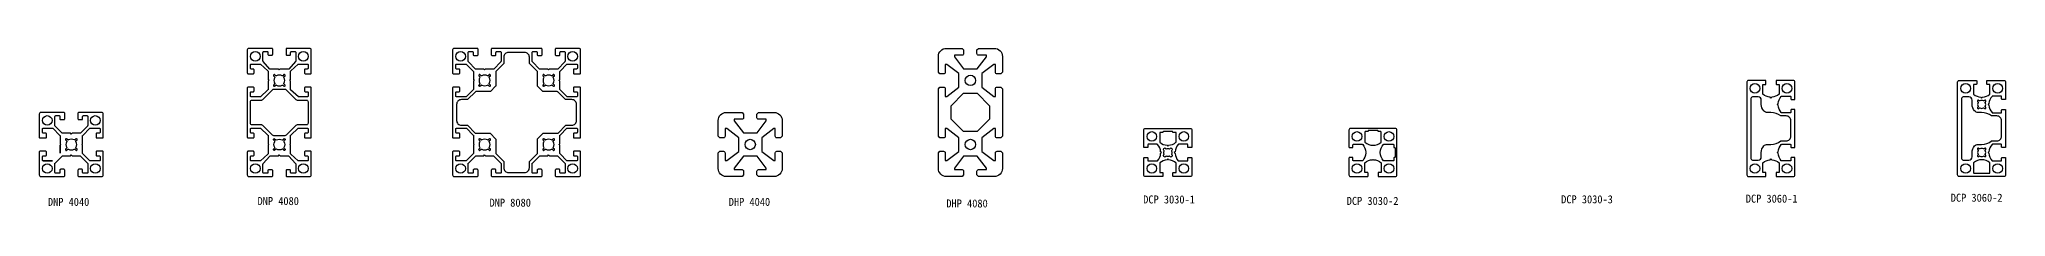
# Model space of a CAD drawing. Extents: x 2157 to 12417, y 247 to 1676.
# Drawn here: x 6019 to 7248, y 1497 to 1596 of the extents above; entities that cross this region are included whole.
import ezdxf

# ---------------------------------------------------------------- set-up
doc = ezdxf.new("R2010")
doc.units = 0
doc.header["$LTSCALE"] = 8
doc.layers.get('0').update_dxf_attribs({"linetype": 'CONTINUOUS'})
doc.layers.add('3', color=3, linetype='CONTINUOUS')
doc.layers.add('외형선', color=3, linetype='CONTINUOUS')
doc.layers.add('AM_0', color=7, linetype='CONTINUOUS', lineweight=30)
doc.styles.add('궁서체', font='')
doc.styles.get('궁서체').set_extended_font_data('GungsuhChe')

msp = doc.modelspace()

# ---------------------------------------------------------------- linework, layer by layer
at = {"color": 7, "lineweight": -3}
msp.add_lwpolyline([(6615.8, 1566.1), (6616.8, 1566.1), (6616.8, 1570.9, -0.414214), (6617.8, 1571.9), (6620.1, 1571.9), (6621.1, 1570.9), (6621.1, 1556.1), (6621.1, 1541.2), (6620.1, 1540.2), (6617.8, 1540.2, -0.414214), (6616.8, 1541.2), (6616.8, 1546.1), (6615.8, 1546.1), (6608.3, 1540.3), (6608.3, 1531.8), (6615.8, 1526.1), (6616.8, 1526.1), (6616.8, 1530.9, -0.414214), (6617.8, 1531.9), (6620.1, 1531.9), (6621.1, 1530.9), (6621.1, 1521.1, -0.414214), (6616.1, 1516.1), (6606.2, 1516.1), (6605.2, 1517.1), (6605.2, 1519.4, -0.414214), (6606.2, 1520.4), (6611.1, 1520.4), (6611.1, 1521.4), (6605.3, 1528.9), (6596.8, 1528.9), (6591.1, 1521.4), (6591.1, 1520.4), (6595.9, 1520.4, -0.414214), (6596.9, 1519.4), (6596.9, 1517.1), (6595.9, 1516.1), (6586.1, 1516.1, -0.414214), (6581.1, 1521.1), (6581.1, 1530.9), (6582.1, 1531.9), (6584.4, 1531.9, -0.414214), (6585.4, 1530.9), (6585.4, 1526.1), (6586.4, 1526.1), (6593.9, 1531.8), (6593.9, 1540.3), (6586.4, 1546.1), (6585.4, 1546.1), (6585.4, 1541.2, -0.414214), (6584.4, 1540.2), (6582.1, 1540.2), (6581.1, 1541.2), (6581.1, 1556.1), (6581.1, 1570.9), (6582.1, 1571.9), (6584.4, 1571.9, -0.414214), (6585.4, 1570.9), (6585.4, 1566.1), (6586.4, 1566.1), (6593.9, 1571.8), (6593.9, 1580.3), (6586.4, 1586.1), (6585.4, 1586.1), (6585.4, 1581.2, -0.414214), (6584.4, 1580.2), (6582.1, 1580.2), (6581.1, 1581.2), (6581.1, 1591.1, -0.414214), (6586.1, 1596.1), (6595.9, 1596.1), (6596.9, 1595.1), (6596.9, 1592.8, -0.414214), (6595.9, 1591.8), (6591.1, 1591.8), (6591.1, 1590.8), (6596.8, 1583.3), (6605.3, 1583.3), (6611.1, 1590.8), (6611.1, 1591.8), (6606.2, 1591.8, -0.414214), (6605.2, 1592.8), (6605.2, 1595.1), (6606.2, 1596.1), (6616.1, 1596.1, -0.414214), (6621.1, 1591.1), (6621.1, 1581.2), (6620.1, 1580.2), (6617.8, 1580.2, -0.414214), (6616.8, 1581.2), (6616.8, 1586.1), (6615.8, 1586.1), (6608.3, 1580.3), (6608.3, 1571.8)], format="xyb", close=True, dxfattribs=at)
msp.add_lwpolyline([(6605.3, 1544.1), (6601.1, 1544.1), (6596.8, 1544.1), (6589.1, 1551.8), (6589.1, 1556.1), (6589.1, 1560.3), (6596.8, 1568.1), (6601.1, 1568.1), (6605.3, 1568.1), (6613.1, 1560.3), (6613.1, 1556.1), (6613.1, 1551.8)], close=True, dxfattribs=at)
at = {"color": 7}
for points in [[(6443.5, 1521.1), (6443.5, 1530.9), (6444.5, 1531.9), (6446.8, 1531.9, -0.414214), (6447.8, 1530.9), (6447.8, 1526.1), (6448.8, 1526.1), (6456.3, 1531.8), (6456.3, 1540.3), (6448.8, 1546.1), (6447.8, 1546.1), (6447.8, 1541.2, -0.414214), (6446.8, 1540.2), (6444.5, 1540.2), (6443.5, 1541.2), (6443.5, 1551.1, -0.414214), (6448.5, 1556.1), (6458.4, 1556.1), (6459.4, 1555.1), (6459.4, 1552.8, -0.414214), (6458.4, 1551.8), (6453.5, 1551.8), (6453.5, 1550.8), (6459.3, 1543.3), (6467.8, 1543.3), (6473.5, 1550.8), (6473.5, 1551.8), (6468.7, 1551.8, -0.414214), (6467.7, 1552.8), (6467.7, 1555.1), (6468.7, 1556.1), (6478.5, 1556.1, -0.414214), (6483.5, 1551.1), (6483.5, 1541.2), (6482.5, 1540.2), (6480.2, 1540.2, -0.414214), (6479.2, 1541.2), (6479.2, 1546.1), (6478.2, 1546.1), (6470.7, 1540.3), (6470.7, 1531.8), (6478.2, 1526.1), (6479.2, 1526.1), (6479.2, 1530.9, -0.414214), (6480.2, 1531.9), (6482.5, 1531.9), (6483.5, 1530.9), (6483.5, 1521.1, -0.414214), (6478.5, 1516.1), (6468.7, 1516.1), (6467.7, 1517.1), (6467.7, 1519.4, -0.414214), (6468.7, 1520.4), (6473.5, 1520.4), (6473.5, 1521.4), (6467.8, 1528.9), (6459.3, 1528.9), (6453.5, 1521.4), (6453.5, 1520.4), (6458.4, 1520.4, -0.414214), (6459.4, 1519.4), (6459.4, 1517.1), (6458.4, 1516.1), (6448.5, 1516.1, -0.414214)], [(6847.7, 1537.5, 0.186903), (6852.7, 1535.6, 0.186903), (6857.8, 1537.5, 0.210977), (6857.9, 1537.7), (6857.9, 1543.8, 0.414214), (6857.6, 1544.1), (6856.2, 1544.1, -0.414214), (6855.9, 1544.4), (6855.9, 1544.6, 0.414214), (6855.6, 1544.9), (6849.9, 1544.9, 0.414214), (6849.6, 1544.6), (6849.6, 1544.4, -0.414214), (6849.3, 1544.1), (6847.9, 1544.1, 0.414214), (6847.6, 1543.8), (6847.6, 1537.7, 0.210977)], [(6866.2, 1527.9), (6866, 1527.9, 0.414214), (6865.7, 1527.6), (6865.7, 1526.2, -0.414214), (6865.4, 1525.9), (6859.4, 1525.9, -0.210977), (6859.2, 1526, -0.186903), (6857.2, 1531.1, -0.186903), (6859.2, 1536.1, -0.210977), (6859.4, 1536.2), (6865.4, 1536.2, -0.414214), (6865.7, 1535.9), (6865.7, 1534.5, 0.414214), (6866, 1534.2), (6866.2, 1534.2, -0.414214), (6866.5, 1533.9), (6866.5, 1528.2, -0.414214)]]:
    msp.add_lwpolyline(points, format="xyb", close=True, dxfattribs=at)
msp.add_lwpolyline([(6837.7, 1545.1), (6837.7, 1534.5, 0.414214), (6838, 1534.2), (6839.9, 1534.2, 0.414214), (6840.2, 1534.5), (6840.2, 1535.9, -0.414214), (6840.5, 1536.2), (6846.1, 1536.2, -0.210977), (6846.3, 1536.1, -0.178142), (6848.2, 1531.3), (6848.5, 1531.1), (6848.2, 1530.8, -0.178142), (6846.3, 1526, -0.210977), (6846.1, 1525.9), (6840.5, 1525.9, -0.414214), (6840.2, 1526.2), (6840.2, 1527.6, 0.414214), (6839.9, 1527.9), (6838, 1527.9, 0.414214), (6837.7, 1527.6), (6837.7, 1517.1, 0.414214), (6838.7, 1516.1), (6849.3, 1516.1, 0.414214), (6849.6, 1516.4), (6849.6, 1518.3, 0.414214), (6849.3, 1518.6), (6847.9, 1518.6, -0.414214), (6847.6, 1518.9), (6847.6, 1524.4, -0.210977), (6847.7, 1524.6, -0.178142), (6852.5, 1526.6), (6852.7, 1526.8), (6853, 1526.6, -0.178142), (6857.8, 1524.6, -0.210977), (6857.9, 1524.4), (6857.9, 1518.9, -0.414214), (6857.6, 1518.6), (6856.2, 1518.6, 0.414214), (6855.9, 1518.3), (6855.9, 1516.4, 0.414214), (6856.2, 1516.1), (6866.7, 1516.1, 0.414214), (6867.7, 1517.1), (6867.7, 1544.1), (6867.7, 1545.1, 0.414214), (6866.7, 1546.1), (6838.7, 1546.1, 0.414214), (6837.7, 1545.1), (6837.7, 1544.1)], format="xyb", dxfattribs=at)
at = {"color": 7, "lineweight": -3}
for centre in [(6601.1, 1576.1), (6601.1, 1536.1)]:
    msp.add_circle(centre, 3.25, dxfattribs=at)
at = {"color": 7}
msp.add_circle((6463.5, 1536.1), 3.25, dxfattribs=at)
at = {"layer": '3', "color": 7, "lineweight": -3}
for points in [[(6189.2, 1517.1), (6189.2, 1531.4, 0.414214), (6188.7, 1531.9), (6185.5, 1531.9, 0.414214), (6185, 1531.4), (6185, 1529.5, 0.414214), (6185.5, 1529), (6186.7, 1529, -0.414214), (6187.2, 1528.5), (6187.2, 1526.3, -0.414214), (6186.7, 1525.8), (6181.4, 1525.8, -0.18485), (6181.1, 1525.9), (6176.4, 1530.1, -0.213051), (6176.2, 1530.5), (6176.2, 1535.6), (6175.7, 1536.1), (6176.2, 1536.6), (6176.2, 1541.6, -0.213051), (6176.4, 1542), (6181.1, 1546.2, -0.18485), (6181.4, 1546.3), (6186.7, 1546.3, -0.414214), (6187.2, 1545.8), (6187.2, 1543.7, -0.414214), (6186.7, 1543.2), (6185.5, 1543.2, 0.414214), (6185, 1542.7), (6185, 1540.7, 0.414214), (6185.5, 1540.2), (6188.7, 1540.2, 0.414214), (6189.2, 1540.7), (6189.2, 1571.4, 0.414214), (6188.7, 1571.9), (6185.5, 1571.9, 0.414214), (6185, 1571.4), (6185, 1569.5, 0.414214), (6185.5, 1569), (6186.7, 1569, -0.414214), (6187.2, 1568.5), (6187.2, 1566.3, -0.414214), (6186.7, 1565.8), (6181.2, 1565.8), (6176.2, 1570.3), (6176.2, 1575.6), (6175.7, 1576.1), (6176.2, 1576.6), (6176.2, 1581.6, -0.213051), (6176.4, 1582), (6181.1, 1586.2, -0.18485), (6181.4, 1586.3), (6186.7, 1586.3, -0.414214), (6187.2, 1585.8), (6187.2, 1583.7, -0.414214), (6186.7, 1583.2), (6185.5, 1583.2, 0.414214), (6185, 1582.7), (6185, 1580.7, 0.414214), (6185.5, 1580.2), (6188.7, 1580.2, 0.414214), (6189.2, 1580.7), (6189.2, 1595.1, 0.414214), (6188.2, 1596.1), (6173.9, 1596.1, 0.414214), (6173.4, 1595.6), (6173.4, 1592.4, 0.414214), (6173.9, 1591.9), (6175.8, 1591.9, 0.414214), (6176.3, 1592.4), (6176.3, 1593.6, -0.414214), (6176.8, 1594.1), (6179, 1594.1, -0.414214), (6179.5, 1593.6), (6179.5, 1588.2, -0.18485), (6179.4, 1587.9), (6175.2, 1583.2, -0.213051), (6174.8, 1583.1), (6169.7, 1583.1), (6169.2, 1582.6), (6168.7, 1583.1), (6163.7, 1583.1, -0.213051), (6163.3, 1583.2), (6159.1, 1587.9, -0.18485), (6159, 1588.2), (6159, 1593.6, -0.414214), (6159.5, 1594.1), (6161.6, 1594.1, -0.414214), (6162.1, 1593.6), (6162.1, 1592.4, 0.414214), (6162.6, 1591.9), (6164.6, 1591.9, 0.414214), (6165.1, 1592.4), (6165.1, 1595.6, 0.414214), (6164.6, 1596.1), (6150.2, 1596.1, 0.414214), (6149.2, 1595.1), (6149.2, 1580.7, 0.414214), (6149.7, 1580.2), (6152.9, 1580.2, 0.414214), (6153.4, 1580.7), (6153.4, 1582.7, 0.414214), (6152.9, 1583.2), (6151.7, 1583.2, -0.414214), (6151.2, 1583.7), (6151.2, 1585.8, -0.414214), (6151.7, 1586.3), (6157, 1586.3, -0.18485), (6157.4, 1586.2), (6162.1, 1582, -0.213051), (6162.2, 1581.6), (6162.2, 1576.6), (6162.7, 1576.1), (6162.2, 1575.6), (6162.2, 1570.5, -0.213051), (6162.1, 1570.1), (6157.4, 1565.9, -0.18485), (6157, 1565.8), (6151.7, 1565.8, -0.414214), (6151.2, 1566.3), (6151.2, 1568.5, -0.414214), (6151.7, 1569), (6152.9, 1569, 0.414214), (6153.4, 1569.5), (6153.4, 1571.4, 0.414214), (6152.9, 1571.9), (6149.7, 1571.9, 0.414214), (6149.2, 1571.4), (6149.2, 1556.1), (6149.2, 1540.7, 0.414214), (6149.7, 1540.2), (6152.9, 1540.2, 0.414214), (6153.4, 1540.7), (6153.4, 1542.7, 0.414214), (6152.9, 1543.2), (6151.7, 1543.2, -0.414214), (6151.2, 1543.7), (6151.2, 1545.8, -0.414214), (6151.7, 1546.3), (6157, 1546.3, -0.18485), (6157.4, 1546.2), (6162.1, 1542, -0.213051), (6162.2, 1541.6), (6162.2, 1536.6), (6162.7, 1536.1), (6162.2, 1535.6), (6162.2, 1530.5, -0.213051), (6162.1, 1530.1), (6157.4, 1525.9, -0.18485), (6157, 1525.8), (6151.7, 1525.8, -0.414214), (6151.2, 1526.3), (6151.2, 1528.5, -0.414214), (6151.7, 1529), (6152.9, 1529, 0.414214), (6153.4, 1529.5), (6153.4, 1531.4, 0.414214), (6152.9, 1531.9), (6149.7, 1531.9, 0.414214), (6149.2, 1531.4), (6149.2, 1517.1, 0.414214), (6150.2, 1516.1), (6164.6, 1516.1, 0.414214), (6165.1, 1516.6), (6165.1, 1519.8, 0.414214), (6164.6, 1520.3), (6162.6, 1520.3, 0.414214), (6162.1, 1519.8), (6162.1, 1518.6, -0.414214), (6161.6, 1518.1), (6159.5, 1518.1, -0.414214), (6159, 1518.6), (6159, 1523.9, -0.18485), (6159.1, 1524.2), (6163.3, 1528.9, -0.213051), (6163.7, 1529.1), (6168.7, 1529.1), (6169.2, 1529.6), (6169.7, 1529.1), (6174.8, 1529.1, -0.213051), (6175.2, 1528.9), (6179.4, 1524.2, -0.18485), (6179.5, 1523.9), (6179.5, 1518.6, -0.414214), (6179, 1518.1), (6176.8, 1518.1, -0.414214), (6176.3, 1518.6), (6176.3, 1519.8, 0.414214), (6175.8, 1520.3), (6173.9, 1520.3, 0.414214), (6173.4, 1519.8), (6173.4, 1516.6, 0.414214), (6173.9, 1516.1), (6188.2, 1516.1, 0.414214)], [(6304.6, 1592.1), (6304.6, 1593.6, -0.414214), (6305.1, 1594.1), (6307.3, 1594.1, -0.414214), (6307.8, 1593.6), (6307.8, 1588, -0.198912), (6307.6, 1587.6), (6303.2, 1583.2, -0.198912), (6302.9, 1583.1), (6298, 1583.1), (6297.5, 1582.6), (6297, 1583.1), (6292.2, 1583.1, -0.198912), (6291.8, 1583.2), (6287.4, 1587.6, -0.198912), (6287.3, 1588), (6287.3, 1593.6, -0.414214), (6287.8, 1594.1), (6289.9, 1594.1, -0.414214), (6290.4, 1593.6), (6290.4, 1592.1, 0.414214), (6290.9, 1591.6), (6292.9, 1591.6, 0.414214), (6293.4, 1592.1), (6293.4, 1595.6, 0.414214), (6292.9, 1596.1), (6278.5, 1596.1, 0.414214), (6277.5, 1595.1), (6277.5, 1580.7, 0.414214), (6278, 1580.2), (6281.5, 1580.2, 0.414214), (6282, 1580.7), (6282, 1582.7, 0.414214), (6281.5, 1583.2), (6280, 1583.2, -0.414214), (6279.5, 1583.7), (6279.5, 1585.8, -0.414214), (6280, 1586.3), (6285.7, 1586.3, -0.198912), (6286, 1586.2), (6290.4, 1581.8, -0.198912), (6290.5, 1581.5), (6290.5, 1576.6), (6291, 1576.1), (6290.5, 1575.6), (6290.5, 1570.5, -0.198912), (6290.4, 1570.2), (6286.2, 1566, -0.198912), (6285.8, 1565.8), (6280, 1565.8, -0.414214), (6279.5, 1566.3), (6279.5, 1568.5, -0.414214), (6280, 1569), (6281.5, 1569, 0.414214), (6282, 1569.5), (6282, 1571.4, 0.414214), (6281.5, 1571.9), (6278, 1571.9, 0.414214), (6277.5, 1571.4), (6277.5, 1556.1), (6277.5, 1540.7, 0.414214), (6278, 1540.2), (6281.5, 1540.2, 0.414214), (6282, 1540.7), (6282, 1542.7, 0.414214), (6281.5, 1543.2), (6280, 1543.2, -0.414214), (6279.5, 1543.7), (6279.5, 1545.8, -0.414214), (6280, 1546.3), (6285.8, 1546.3, -0.198912), (6286.2, 1546.2), (6290.4, 1542, -0.198912), (6290.5, 1541.6), (6290.5, 1536.6), (6291, 1536.1), (6290.5, 1535.6), (6290.5, 1530.7, -0.198912), (6290.4, 1530.3), (6286, 1526, -0.198912), (6285.7, 1525.8), (6280, 1525.8, -0.414214), (6279.5, 1526.3), (6279.5, 1528.5, -0.414214), (6280, 1529), (6281.5, 1529, 0.414214), (6282, 1529.5), (6282, 1531.4, 0.414214), (6281.5, 1531.9), (6278, 1531.9, 0.414214), (6277.5, 1531.4), (6277.5, 1517.1, 0.414214), (6278.5, 1516.1), (6292.9, 1516.1, 0.414214), (6293.4, 1516.6), (6293.4, 1520.1, 0.414214), (6292.9, 1520.6), (6290.9, 1520.6, 0.414214), (6290.4, 1520.1), (6290.4, 1518.6, -0.414214), (6289.9, 1518.1), (6287.8, 1518.1, -0.414214), (6287.3, 1518.6), (6287.3, 1524.2, -0.198912), (6287.4, 1524.5), (6291.8, 1528.9, -0.198912), (6292.2, 1529.1), (6297, 1529.1), (6297.5, 1529.6), (6298, 1529.1), (6302.9, 1529.1, -0.198912), (6303.2, 1528.9), (6307.6, 1524.5, -0.198912), (6307.8, 1524.2), (6307.8, 1518.6, -0.414214), (6307.3, 1518.1), (6305.1, 1518.1, -0.414214), (6304.6, 1518.6), (6304.6, 1520.1, 0.414214), (6304.1, 1520.6), (6302.2, 1520.6, 0.414214), (6301.7, 1520.1), (6301.7, 1516.6, 0.414214), (6302.2, 1516.1), (6317.5, 1516.1), (6332.9, 1516.1, 0.414214), (6333.4, 1516.6), (6333.4, 1520.1, 0.414214), (6332.9, 1520.6), (6330.9, 1520.6, 0.414214), (6330.4, 1520.1), (6330.4, 1518.6, -0.414214), (6329.9, 1518.1), (6327.8, 1518.1, -0.414214), (6327.3, 1518.6), (6327.3, 1524.2, -0.198912), (6327.4, 1524.5), (6331.8, 1528.9, -0.198912), (6332.2, 1529.1), (6337, 1529.1), (6337.5, 1529.6), (6338, 1529.1), (6342.9, 1529.1, -0.198912), (6343.2, 1528.9), (6347.6, 1524.5, -0.198912), (6347.8, 1524.2), (6347.8, 1518.6, -0.414214), (6347.3, 1518.1), (6345.1, 1518.1, -0.414214), (6344.6, 1518.6), (6344.6, 1520.1, 0.414214), (6344.1, 1520.6), (6342.2, 1520.6, 0.414214), (6341.7, 1520.1), (6341.7, 1516.6, 0.414214), (6342.2, 1516.1), (6356.5, 1516.1, 0.414214), (6357.5, 1517.1), (6357.5, 1531.4, 0.414214), (6357, 1531.9), (6353.5, 1531.9, 0.414214), (6353, 1531.4), (6353, 1529.5, 0.414214), (6353.5, 1529), (6355, 1529, -0.414214), (6355.5, 1528.5), (6355.5, 1526.3, -0.414214), (6355, 1525.8), (6349.4, 1525.8, -0.198912), (6349, 1526), (6344.7, 1530.3, -0.198912), (6344.5, 1530.7), (6344.5, 1535.6), (6344, 1536.1), (6344.5, 1536.6), (6344.5, 1541.6, -0.198912), (6344.7, 1542), (6348.9, 1546.2, -0.198912), (6349.2, 1546.3), (6355, 1546.3, -0.414214), (6355.5, 1545.8), (6355.5, 1543.7, -0.414214), (6355, 1543.2), (6353.5, 1543.2, 0.414214), (6353, 1542.7), (6353, 1540.7, 0.414214), (6353.5, 1540.2), (6357, 1540.2, 0.414214), (6357.5, 1540.7), (6357.5, 1556.1), (6357.5, 1571.4, 0.414214), (6357, 1571.9), (6353.5, 1571.9, 0.414214), (6353, 1571.4), (6353, 1569.5, 0.414214), (6353.5, 1569), (6355, 1569, -0.414214), (6355.5, 1568.5), (6355.5, 1566.3, -0.414214), (6355, 1565.8), (6349.2, 1565.8, -0.198912), (6348.9, 1566), (6344.7, 1570.2, -0.198912), (6344.5, 1570.5), (6344.5, 1575.6), (6344, 1576.1), (6344.5, 1576.6), (6344.5, 1581.5, -0.198912), (6344.7, 1581.8), (6349, 1586.2, -0.198912), (6349.4, 1586.3), (6355, 1586.3, -0.414214), (6355.5, 1585.8), (6355.5, 1583.7, -0.414214), (6355, 1583.2), (6353.5, 1583.2, 0.414214), (6353, 1582.7), (6353, 1580.7, 0.414214), (6353.5, 1580.2), (6357, 1580.2, 0.414214), (6357.5, 1580.7), (6357.5, 1595.1, 0.414214), (6356.5, 1596.1), (6342.2, 1596.1, 0.414214), (6341.7, 1595.6), (6341.7, 1592.1, 0.414214), (6342.2, 1591.6), (6344.1, 1591.6, 0.414214), (6344.6, 1592.1), (6344.6, 1593.6, -0.414214), (6345.1, 1594.1), (6347.3, 1594.1, -0.414214), (6347.8, 1593.6), (6347.8, 1588, -0.198912), (6347.6, 1587.6), (6343.2, 1583.2, -0.198912), (6342.9, 1583.1), (6338, 1583.1), (6337.5, 1582.6), (6337, 1583.1), (6332.2, 1583.1, -0.198912), (6331.8, 1583.2), (6327.4, 1587.6, -0.198912), (6327.3, 1588), (6327.3, 1593.6, -0.414214), (6327.8, 1594.1), (6329.9, 1594.1, -0.414214), (6330.4, 1593.6), (6330.4, 1592.1, 0.414214), (6330.9, 1591.6), (6332.9, 1591.6, 0.414214), (6333.4, 1592.1), (6333.4, 1595.6, 0.414214), (6332.9, 1596.1), (6317.5, 1596.1), (6302.2, 1596.1, 0.414214), (6301.7, 1595.6), (6301.7, 1592.1, 0.414214), (6302.2, 1591.6), (6304.1, 1591.6, 0.414214)], [(6330.4, 1581.8), (6325.5, 1586.7), (6325.5, 1590.6, 0.414214), (6322.5, 1593.6), (6317.5, 1593.6), (6312.5, 1593.6, 0.414214), (6309.5, 1590.6), (6309.5, 1586.7), (6304.7, 1581.8, 0.198912), (6304.5, 1581.5), (6304.5, 1575.6), (6304.5, 1572.7, -0.198912), (6304.4, 1572.5), (6301.1, 1569.1, -0.198912), (6300.9, 1569.1), (6298, 1569.1), (6292.1, 1569.1, 0.198912), (6291.8, 1568.9), (6286.9, 1564.1), (6283, 1564.1, 0.414214), (6280, 1561.1), (6280, 1556.1), (6280, 1551.1, 0.414214), (6283, 1548.1), (6286.8, 1548.1), (6291.6, 1543.2, 0.198912), (6292, 1543.1), (6298, 1543.1), (6300.9, 1543.1, -0.198912), (6301.1, 1543), (6304.4, 1539.6, -0.198912), (6304.5, 1539.4), (6304.5, 1536.6), (6304.5, 1530.7, 0.198912), (6304.7, 1530.3), (6309.5, 1525.4), (6309.5, 1521.6, 0.414214), (6312.5, 1518.6), (6317.5, 1518.6), (6322.5, 1518.6, 0.414214), (6325.5, 1521.6), (6325.5, 1525.4), (6330.4, 1530.3, 0.198912), (6330.5, 1530.7), (6330.5, 1536.6), (6330.5, 1539.4, -0.198912), (6330.6, 1539.6), (6334, 1543, -0.198912), (6334.2, 1543.1), (6337, 1543.1), (6343.1, 1543.1, 0.198912), (6343.4, 1543.2), (6348.3, 1548.1), (6352, 1548.1, 0.414214), (6355, 1551.1), (6355, 1556.1), (6355, 1561.1, 0.414214), (6352, 1564.1), (6348.1, 1564.1), (6343.3, 1568.9, 0.198912), (6342.9, 1569.1), (6337, 1569.1), (6334.2, 1569.1, -0.198912), (6334, 1569.1), (6330.6, 1572.5, -0.198912), (6330.5, 1572.7), (6330.5, 1575.6), (6330.5, 1581.5, 0.198912)], [(6172.5, 1572.4, 0.021749), (6172.8, 1572.7, 0.401532), (6172.8, 1573.2), (6172.1, 1573.9, -0.35173), (6172.1, 1574.2, 0.291598), (6172.1, 1577.9, -0.35173), (6172.1, 1578.3), (6172.8, 1579, 0.401532), (6172.8, 1579.4, 0.021749), (6172.5, 1579.7, 0.401532), (6172.1, 1579.7), (6171.4, 1579, -0.35173), (6171.1, 1578.9, 0.291598), (6167.4, 1578.9, -0.35173), (6167, 1579), (6166.3, 1579.7, 0.401532), (6165.9, 1579.7, 0.021749), (6165.6, 1579.4, 0.401532), (6165.6, 1579), (6166.3, 1578.3, -0.35173), (6166.4, 1577.9, 0.291598), (6166.4, 1574.2, -0.35173), (6166.3, 1573.9), (6165.6, 1573.2, 0.401532), (6165.6, 1572.7, 0.021749), (6165.9, 1572.4, 0.401532), (6166.3, 1572.5), (6167, 1573.1, -0.35173), (6167.4, 1573.2, 0.291598), (6171.1, 1573.2, -0.35173), (6171.4, 1573.1), (6172.1, 1572.5, 0.401532)], [(6301.1, 1579.4, 0.021749), (6300.8, 1579.7, 0.401532), (6300.4, 1579.7), (6299.7, 1579, -0.35173), (6299.3, 1578.9, 0.291598), (6295.7, 1578.9, -0.35173), (6295.3, 1579), (6294.6, 1579.7, 0.401532), (6294.2, 1579.7, 0.021749), (6293.9, 1579.4, 0.401532), (6293.9, 1579), (6294.6, 1578.3, -0.35173), (6294.6, 1577.9, 0.291598), (6294.6, 1574.2, -0.35173), (6294.6, 1573.9), (6293.9, 1573.2, 0.401532), (6293.9, 1572.7, 0.021749), (6294.2, 1572.4, 0.401532), (6294.6, 1572.5), (6295.3, 1573.1, -0.35173), (6295.7, 1573.2, 0.291598), (6299.3, 1573.2, -0.35173), (6299.7, 1573.1), (6300.4, 1572.5, 0.401532), (6300.8, 1572.4, 0.021749), (6301.1, 1572.7, 0.401532), (6301.1, 1573.2), (6300.4, 1573.9, -0.35173), (6300.4, 1574.2, 0.291598), (6300.4, 1577.9, -0.35173), (6300.4, 1578.3), (6301.1, 1579, 0.401532)], [(6340.8, 1572.4, 0.021749), (6341.1, 1572.7, 0.401532), (6341.1, 1573.2), (6340.4, 1573.9, -0.35173), (6340.4, 1574.2, 0.291598), (6340.4, 1577.9, -0.35173), (6340.4, 1578.3), (6341.1, 1579, 0.401532), (6341.1, 1579.4, 0.021749), (6340.8, 1579.7, 0.401532), (6340.4, 1579.7), (6339.7, 1579, -0.35173), (6339.3, 1578.9, 0.291598), (6335.7, 1578.9, -0.35173), (6335.3, 1579), (6334.6, 1579.7, 0.401532), (6334.2, 1579.7, 0.021749), (6333.9, 1579.4, 0.401532), (6333.9, 1579), (6334.6, 1578.3, -0.35173), (6334.6, 1577.9, 0.291598), (6334.6, 1574.2, -0.35173), (6334.6, 1573.9), (6333.9, 1573.2, 0.401532), (6333.9, 1572.7, 0.021749), (6334.2, 1572.4, 0.401532), (6334.6, 1572.5), (6335.3, 1573.1, -0.35173), (6335.7, 1573.2, 0.291598), (6339.3, 1573.2, -0.35173), (6339.7, 1573.1), (6340.4, 1572.5, 0.401532)], [(6187.2, 1556.1), (6187.2, 1549.3, -0.414214), (6186.2, 1548.3), (6180.3, 1548.3, 0.198912), (6179.6, 1548), (6173.5, 1541.9, -0.198912), (6172.7, 1541.6), (6165.7, 1541.6, -0.198912), (6165, 1541.9), (6158.9, 1548, 0.198912), (6158.2, 1548.3), (6152.2, 1548.3, -0.414214), (6151.2, 1549.3), (6151.2, 1556.1), (6151.2, 1562.8, -0.414214), (6152.2, 1563.8), (6158.2, 1563.8, 0.198912), (6158.9, 1564.1), (6165, 1570.3, -0.198912), (6165.7, 1570.6), (6172.7, 1570.6, -0.198912), (6173.5, 1570.3), (6179.6, 1564.1, 0.198912), (6180.3, 1563.8), (6186.2, 1563.8, -0.414214), (6187.2, 1562.8)], [(6042.8, 1539.4, 0.021749), (6042.5, 1539.7, 0.401532), (6042.1, 1539.7), (6041.4, 1539, -0.35173), (6041.1, 1538.9, 0.291598), (6037.4, 1538.9, -0.35173), (6037, 1539), (6036.3, 1539.7, 0.401532), (6035.9, 1539.7, 0.021749), (6035.6, 1539.4, 0.401532), (6035.6, 1539), (6036.3, 1538.3, -0.35173), (6036.4, 1537.9, 0.291598), (6036.4, 1534.2, -0.35173), (6036.3, 1533.9), (6035.6, 1533.2, 0.401532), (6035.6, 1532.7, 0.021749), (6035.9, 1532.4, 0.401532), (6036.3, 1532.5), (6037, 1533.1, -0.35173), (6037.4, 1533.2, 0.291598), (6041.1, 1533.2, -0.35173), (6041.4, 1533.1), (6042.1, 1532.5, 0.401532), (6042.5, 1532.4, 0.021749), (6042.8, 1532.7, 0.401532), (6042.8, 1533.2), (6042.1, 1533.9, -0.35173), (6042.1, 1534.2, 0.291598), (6042.1, 1537.9, -0.35173), (6042.1, 1538.3), (6042.8, 1539, 0.401532)], [(6172.5, 1539.7, -0.021749), (6172.8, 1539.4, -0.401532), (6172.8, 1539), (6172.1, 1538.3, 0.35173), (6172.1, 1537.9, -0.291598), (6172.1, 1534.2, 0.35173), (6172.1, 1533.9), (6172.8, 1533.2, -0.401532), (6172.8, 1532.7, -0.021749), (6172.5, 1532.4, -0.401532), (6172.1, 1532.5), (6171.4, 1533.1, 0.35173), (6171.1, 1533.2, -0.291598), (6167.4, 1533.2, 0.35173), (6167, 1533.1), (6166.3, 1532.5, -0.401532), (6165.9, 1532.4, -0.021749), (6165.6, 1532.7, -0.401532), (6165.6, 1533.2), (6166.3, 1533.9, 0.35173), (6166.4, 1534.2, -0.291598), (6166.4, 1537.9, 0.35173), (6166.3, 1538.3), (6165.6, 1539, -0.401532), (6165.6, 1539.4, -0.021749), (6165.9, 1539.7, -0.401532), (6166.3, 1539.7), (6167, 1539, 0.35173), (6167.4, 1538.9, -0.291598), (6171.1, 1538.9, 0.35173), (6171.4, 1539), (6172.1, 1539.7, -0.401532)], [(6294.2, 1539.7, 0.021749), (6293.9, 1539.4, 0.401532), (6293.9, 1539), (6294.6, 1538.3, -0.35173), (6294.6, 1537.9, 0.291598), (6294.6, 1534.2, -0.35173), (6294.6, 1533.9), (6293.9, 1533.2, 0.401532), (6293.9, 1532.7, 0.021749), (6294.2, 1532.4, 0.401532), (6294.6, 1532.5), (6295.3, 1533.1, -0.35173), (6295.7, 1533.2, 0.291598), (6299.3, 1533.2, -0.35173), (6299.7, 1533.1), (6300.4, 1532.5, 0.401532), (6300.8, 1532.4, 0.021749), (6301.1, 1532.7, 0.401532), (6301.1, 1533.2), (6300.4, 1533.9, -0.35173), (6300.4, 1534.2, 0.291598), (6300.4, 1537.9, -0.35173), (6300.4, 1538.3), (6301.1, 1539, 0.401532), (6301.1, 1539.4, 0.021749), (6300.8, 1539.7, 0.401532), (6300.4, 1539.7), (6299.7, 1539, -0.35173), (6299.3, 1538.9, 0.291598), (6295.7, 1538.9, -0.35173), (6295.3, 1539), (6294.6, 1539.7, 0.401532)], [(6333.9, 1532.7, 0.021749), (6334.2, 1532.4, 0.401532), (6334.6, 1532.5), (6335.3, 1533.1, -0.35173), (6335.7, 1533.2, 0.291598), (6339.3, 1533.2, -0.35173), (6339.7, 1533.1), (6340.4, 1532.5, 0.401532), (6340.8, 1532.4, 0.021749), (6341.1, 1532.7, 0.401532), (6341.1, 1533.2), (6340.4, 1533.9, -0.35173), (6340.4, 1534.2, 0.291598), (6340.4, 1537.9, -0.35173), (6340.4, 1538.3), (6341.1, 1539, 0.401532), (6341.1, 1539.4, 0.021749), (6340.8, 1539.7, 0.401532), (6340.4, 1539.7), (6339.7, 1539, -0.35173), (6339.3, 1538.9, 0.291598), (6335.7, 1538.9, -0.35173), (6335.3, 1539), (6334.6, 1539.7, 0.401532), (6334.2, 1539.7, 0.021749), (6333.9, 1539.4, 0.401532), (6333.9, 1539), (6334.6, 1538.3, -0.35173), (6334.6, 1537.9, 0.291598), (6334.6, 1534.2, -0.35173), (6334.6, 1533.9), (6333.9, 1533.2, 0.401532)], [(6731.2, 1536.2, 0.210977), (6731, 1536.1, 0.169078), (6729, 1531.6), (6728.5, 1531.1), (6729, 1530.5, 0.169078), (6731, 1526, 0.210977), (6731.2, 1525.9), (6736.7, 1525.9, 0.414214), (6737, 1526.2), (6737, 1527.6, -0.414214), (6737.3, 1527.9), (6739.2, 1527.9, -0.414214), (6739.5, 1527.6), (6739.5, 1517.1, -0.414214), (6738.5, 1516.1), (6728, 1516.1, -0.414214), (6727.7, 1516.4), (6727.7, 1518.3, -0.414214), (6728, 1518.6), (6729.4, 1518.6, 0.414214), (6729.7, 1518.9), (6729.7, 1524.4, 0.210977), (6729.6, 1524.6, 0.169078), (6725, 1526.5), (6724.5, 1527.1), (6724, 1526.5, 0.169078), (6719.5, 1524.6, 0.210977), (6719.4, 1524.4), (6719.4, 1518.9, 0.414214), (6719.7, 1518.6), (6721.1, 1518.6, -0.414214), (6721.4, 1518.3), (6721.4, 1516.4, -0.414214), (6721.1, 1516.1), (6710.5, 1516.1, -0.414214), (6709.5, 1517.1), (6709.5, 1527.6, -0.414214), (6709.8, 1527.9), (6711.7, 1527.9, -0.414214), (6712, 1527.6), (6712, 1526.2, 0.414214), (6712.3, 1525.9), (6717.8, 1525.9, 0.210977), (6718.1, 1526, 0.169078), (6720, 1530.5), (6720.5, 1531.1), (6720, 1531.6, 0.169078), (6718.1, 1536.1, 0.210977), (6717.8, 1536.2), (6712.3, 1536.2, 0.414214), (6712, 1535.9), (6712, 1534.5, -0.414214), (6711.7, 1534.2), (6709.8, 1534.2, -0.414214), (6709.5, 1534.5), (6709.5, 1545.1, -0.414214), (6710.5, 1546.1), (6738.5, 1546.1, -0.414214), (6739.5, 1545.1), (6739.5, 1534.5, -0.414214), (6739.2, 1534.2), (6737.3, 1534.2, -0.414214), (6737, 1534.5), (6737, 1535.9, 0.414214), (6736.7, 1536.2)], [(6719.4, 1537.7, 0.210977), (6719.5, 1537.5, 0.169078), (6724, 1535.6), (6724.5, 1535.1), (6725, 1535.6, 0.169078), (6729.6, 1537.5, 0.210977), (6729.7, 1537.7), (6729.7, 1543.3, 0.414214), (6729.4, 1543.6), (6727.7, 1543.6), (6727.7, 1543.8, 0.414214), (6727.4, 1544.1), (6721.7, 1544.1, 0.414214), (6721.4, 1543.8), (6721.4, 1543.6), (6719.7, 1543.6, 0.414214), (6719.4, 1543.3)], [(6723.2, 1533.4, 0.305615), (6723.5, 1533.4, -0.203231), (6725.5, 1533.4, 0.305615), (6725.8, 1533.4), (6726.2, 1533.8, -0.373467), (6726.6, 1533.9, -0.070664), (6727.3, 1533.2, -0.373467), (6727.3, 1532.8), (6726.9, 1532.4, 0.305615), (6726.8, 1532, -0.203231), (6726.8, 1530.1, 0.305615), (6726.9, 1529.8), (6727.3, 1529.3, -0.373467), (6727.3, 1529, -0.070664), (6726.6, 1528.3, -0.373467), (6726.2, 1528.3), (6725.8, 1528.7, 0.305615), (6725.5, 1528.8, -0.203231), (6723.5, 1528.8, 0.305615), (6723.2, 1528.7), (6722.8, 1528.3, -0.373467), (6722.4, 1528.3, -0.070664), (6721.7, 1529, -0.373467), (6721.7, 1529.3), (6722.1, 1529.8, 0.305615), (6722.2, 1530.1, -0.203231), (6722.2, 1532, 0.305615), (6722.1, 1532.4), (6721.7, 1532.8, -0.373467), (6721.7, 1533.2, -0.070664), (6722.4, 1533.9, -0.373467), (6722.8, 1533.8)]]:
    msp.add_lwpolyline(points, format="xyb", close=True, dxfattribs=at)
msp.add_lwpolyline([(6021.7, 1525.8), (6027.4, 1525.8), (6021.7, 1525.8, -0.414214), (6021.2, 1526.3), (6021.2, 1528.5, -0.414214), (6021.7, 1529), (6023.2, 1529, 0.414214), (6023.7, 1529.5), (6023.7, 1531.4, 0.414214), (6023.2, 1531.9), (6019.7, 1531.9, 0.414214), (6019.2, 1531.4), (6019.2, 1517.1, 0.414214), (6020.2, 1516.1), (6034.6, 1516.1, 0.414214), (6035.1, 1516.6), (6035.1, 1520.1, 0.414214), (6034.6, 1520.6), (6032.6, 1520.6, 0.414214), (6032.1, 1520.1), (6032.1, 1518.6, -0.414214), (6031.6, 1518.1), (6029.5, 1518.1, -0.414214), (6029, 1518.6), (6029, 1524.2, -0.198912), (6029.1, 1524.5), (6033.5, 1528.9, -0.198912), (6033.9, 1529.1), (6038.7, 1529.1), (6039.2, 1529.6), (6039.7, 1529.1), (6044.6, 1529.1, -0.198912), (6044.9, 1528.9), (6049.3, 1524.5, -0.198912), (6049.5, 1524.2), (6049.5, 1518.6, -0.414214), (6049, 1518.1), (6046.8, 1518.1, -0.414214), (6046.3, 1518.6), (6046.3, 1520.1, 0.414214), (6045.8, 1520.6), (6043.9, 1520.6, 0.414214), (6043.4, 1520.1), (6043.4, 1516.6, 0.414214), (6043.9, 1516.1), (6058.2, 1516.1, 0.414214), (6059.2, 1517.1), (6059.2, 1531.4, 0.414214), (6058.7, 1531.9), (6055.2, 1531.9, 0.414214), (6054.7, 1531.4), (6054.7, 1529.5, 0.414214), (6055.2, 1529), (6056.7, 1529, -0.414214), (6057.2, 1528.5), (6057.2, 1526.3, -0.414214), (6056.7, 1525.8), (6051.1, 1525.8, -0.198912), (6050.7, 1526), (6046.4, 1530.3, -0.198912), (6046.2, 1530.7), (6046.2, 1535.6), (6045.7, 1536.1), (6046.2, 1536.6), (6046.2, 1541.5, -0.198912), (6046.4, 1541.8), (6050.7, 1546.2, -0.198912), (6051.1, 1546.3), (6056.7, 1546.3, -0.414214), (6057.2, 1545.8), (6057.2, 1543.7, -0.414214), (6056.7, 1543.2), (6055.2, 1543.2, 0.414214), (6054.7, 1542.7), (6054.7, 1540.7, 0.414214), (6055.2, 1540.2), (6058.7, 1540.2, 0.414214), (6059.2, 1540.7), (6059.2, 1555.1, 0.414214), (6058.2, 1556.1), (6043.9, 1556.1, 0.414214), (6043.4, 1555.6), (6043.4, 1552.1, 0.414214), (6043.9, 1551.6), (6045.8, 1551.6, 0.414214), (6046.3, 1552.1), (6046.3, 1553.6, -0.414214), (6046.8, 1554.1), (6049, 1554.1, -0.414214), (6049.5, 1553.6), (6049.5, 1548, -0.198912), (6049.3, 1547.6), (6044.9, 1543.2, -0.198912), (6044.6, 1543.1), (6039.7, 1543.1), (6039.2, 1542.6), (6038.7, 1543.1), (6033.9, 1543.1, -0.198912), (6033.5, 1543.2), (6029.1, 1547.6, -0.198912), (6029, 1548), (6029, 1553.6, -0.414214), (6029.5, 1554.1), (6031.6, 1554.1, -0.414214), (6032.1, 1553.6), (6032.1, 1552.1, 0.414214), (6032.6, 1551.6), (6034.6, 1551.6, 0.414214), (6035.1, 1552.1), (6035.1, 1555.6, 0.414214), (6034.6, 1556.1), (6020.2, 1556.1, 0.414214), (6019.2, 1555.1), (6019.2, 1540.7, 0.414214), (6019.7, 1540.2), (6023.2, 1540.2, 0.414214), (6023.7, 1540.7), (6023.7, 1542.7, 0.414214), (6023.2, 1543.2), (6021.7, 1543.2, -0.414214), (6021.2, 1543.7), (6021.2, 1545.8, -0.414214), (6021.7, 1546.3), (6027.4, 1546.3, -0.198912), (6027.7, 1546.2), (6032.1, 1541.8, -0.198912), (6032.2, 1541.5), (6032.2, 1536.6), (6032.7, 1536.1), (6032.2, 1535.6), (6032.2, 1530.7), (6032.2, 1535.6)], format="xyb", dxfattribs=at)
for centre in [(6154.2, 1591.1), (6184.2, 1591.1), (6282.5, 1591.1), (6352.5, 1591.1), (6024.2, 1551.1), (6054.2, 1551.1), (6714.5, 1541.1), (6734.5, 1541.1), (6024.2, 1521.1), (6054.2, 1521.1), (6154.2, 1521.1), (6184.2, 1521.1), (6282.5, 1521.1), (6352.5, 1521.1), (6714.5, 1521.1), (6734.5, 1521.1)]:
    msp.add_circle(centre, 3, dxfattribs=at)
at = {"layer": 'AM_0', "color": 7}
for points in [[(7218.1, 1575.1, -0.414214), (7219.1, 1576.1), (7229.7, 1576.1, -0.414214), (7230, 1575.8), (7230, 1573.9, -0.414214), (7229.7, 1573.6), (7228.3, 1573.6, 0.414214), (7228, 1573.3), (7228, 1567.8, 0.210977), (7228.1, 1567.5, 0.169078), (7232.6, 1565.6), (7233.1, 1565.1), (7233.6, 1565.6, 0.169078), (7238.2, 1567.5, 0.210977), (7238.3, 1567.8), (7238.3, 1573.3, 0.414214), (7238, 1573.6), (7236.6, 1573.6, -0.414214), (7236.3, 1573.9), (7236.3, 1575.8, -0.414214), (7236.6, 1576.1), (7247.1, 1576.1, -0.414214), (7248.1, 1575.1), (7248.1, 1564.5, -0.414214), (7247.8, 1564.2), (7245.9, 1564.2, -0.414214), (7245.6, 1564.5), (7245.6, 1565.9, 0.414214), (7245.3, 1566.2), (7239.8, 1566.2, 0.210977), (7239.6, 1566.1, 0.169078), (7237.6, 1561.6), (7237.1, 1561.1), (7237.6, 1560.6, 0.169078), (7239.6, 1556, 0.210977), (7239.8, 1555.9), (7245.3, 1555.9, 0.414214), (7245.6, 1556.2), (7245.6, 1557.6, -0.414214), (7245.9, 1557.9), (7247.8, 1557.9, -0.414214), (7248.1, 1557.6), (7248.1, 1534.5, -0.414214), (7247.8, 1534.2), (7245.9, 1534.2, -0.414214), (7245.6, 1534.5), (7245.6, 1535.9, 0.414214), (7245.3, 1536.2), (7239.8, 1536.2, 0.210977), (7239.6, 1536.1, 0.169078), (7237.6, 1531.6), (7237.1, 1531.1), (7237.6, 1530.6, 0.169078), (7239.6, 1526, 0.210977), (7239.8, 1525.9), (7245.3, 1525.9, 0.414214), (7245.6, 1526.2), (7245.6, 1527.6, -0.414214), (7245.9, 1527.9), (7247.8, 1527.9, -0.414214), (7248.1, 1527.6), (7248.1, 1517.1, -0.414214), (7247.1, 1516.1), (7219.1, 1516.1, -0.414214), (7218.1, 1517.1)], [(7095.4, 1563.8, 0.414214), (7093.4, 1565.8), (7089.9, 1565.8, 0.414214), (7088.9, 1564.8), (7088.9, 1527.4, 0.414214), (7089.9, 1526.4), (7093.4, 1526.4, 0.414214), (7095.4, 1528.4), (7095.4, 1531.1, -0.190469), (7097, 1535.2, -0.207436), (7099.2, 1536.1), (7101.4, 1536.1, 0.168537), (7107.6, 1538.3), (7110.9, 1538.3, 0.414214), (7113.9, 1541.3), (7113.9, 1550.9, 0.414214), (7110.9, 1553.9), (7107.6, 1553.9, 0.168537), (7101.4, 1556), (7099.2, 1556, -0.207436), (7097, 1557, -0.190469), (7095.4, 1561.1)], [(7227.1, 1563.8, 0.414214), (7225.1, 1565.8), (7221.6, 1565.8, 0.414214), (7220.6, 1564.8), (7220.6, 1527.4, 0.414214), (7221.6, 1526.4), (7225.1, 1526.4, 0.414214), (7227.1, 1528.4), (7227.1, 1531.1, -0.190469), (7228.7, 1535.2, -0.207436), (7230.9, 1536.1), (7233.1, 1536.1, 0.168537), (7239.3, 1538.3), (7242.6, 1538.3, 0.414214), (7245.6, 1541.3), (7245.6, 1550.9, 0.414214), (7242.6, 1553.9), (7239.3, 1553.9, 0.168537), (7233.1, 1556), (7230.9, 1556, -0.207436), (7228.7, 1557, -0.190469), (7227.1, 1561.1)], [(7230.9, 1562.3, 0.253025), (7230.9, 1559.9, -0.331679), (7230.9, 1559.5), (7230.5, 1559.2, 0.414214), (7230.5, 1558.7), (7230.8, 1558.5, 0.414214), (7231.2, 1558.5), (7231.6, 1558.8, -0.331679), (7231.9, 1558.9, 0.253025), (7234.3, 1558.9, -0.331679), (7234.6, 1558.8), (7235, 1558.5, 0.414214), (7235.4, 1558.5), (7235.7, 1558.7, 0.414214), (7235.7, 1559.2), (7235.4, 1559.5, -0.331679), (7235.3, 1559.9, 0.253025), (7235.3, 1562.3, -0.331679), (7235.4, 1562.6), (7235.7, 1563, 0.414214), (7235.7, 1563.4), (7235.4, 1563.7, 0.414214), (7235, 1563.7), (7234.6, 1563.3, -0.331679), (7234.3, 1563.3, 0.253025), (7231.9, 1563.3, -0.331679), (7231.6, 1563.3), (7231.2, 1563.7, 0.414214), (7230.8, 1563.7), (7230.5, 1563.4, 0.414214), (7230.5, 1563), (7230.9, 1562.6, -0.331679)], [(7237.8, 1518.1, 0.414214), (7238.3, 1518.6), (7238.3, 1524.4, 0.210977), (7238.2, 1524.6, 0.387336), (7228.1, 1524.6, 0.210977), (7228, 1524.4), (7228, 1518.6, 0.414214), (7228.5, 1518.1)], [(7235.3, 1529.9, 0.253025), (7235.3, 1532.3, -0.331679), (7235.4, 1532.7), (7235.7, 1533, 0.414214), (7235.7, 1533.5), (7235.4, 1533.7, 0.414214), (7235, 1533.7), (7234.6, 1533.4, -0.331679), (7234.3, 1533.3, 0.253025), (7231.9, 1533.3, -0.331679), (7231.6, 1533.4), (7231.2, 1533.7, 0.414214), (7230.8, 1533.7), (7230.5, 1533.5, 0.414214), (7230.5, 1533), (7230.9, 1532.7, -0.331679), (7230.9, 1532.3, 0.253025), (7230.9, 1529.9, -0.331679), (7230.9, 1529.6), (7230.5, 1529.2, 0.414214), (7230.5, 1528.8), (7230.8, 1528.5, 0.414214), (7231.2, 1528.5), (7231.6, 1528.9, -0.331679), (7231.9, 1528.9, 0.253025), (7234.3, 1528.9, -0.331679), (7234.6, 1528.9), (7235, 1528.5, 0.414214), (7235.4, 1528.5), (7235.7, 1528.8, 0.414214), (7235.7, 1529.2), (7235.4, 1529.6, -0.331679)]]:
    msp.add_lwpolyline(points, format="xyb", close=True, dxfattribs=at)
for centre in [(7223.1, 1571.1), (7243.1, 1571.1), (7223.1, 1521.1), (7243.1, 1521.1)]:
    msp.add_circle(centre, 3, dxfattribs=at)
at = {"layer": '외형선', "color": 7}
msp.add_lwpolyline([(7113.9, 1556.2, -0.414214), (7113.6, 1555.9), (7108.1, 1555.9, -0.210977), (7107.9, 1556, -0.169078), (7105.9, 1560.6), (7105.4, 1561.1), (7105.9, 1561.6, -0.169078), (7107.9, 1566.1, -0.210977), (7108.1, 1566.2), (7113.6, 1566.2, -0.414214), (7113.9, 1565.9), (7113.9, 1564.5, 0.414214), (7114.2, 1564.2), (7116.4, 1564.2), (7116.4, 1575.1, 0.414214), (7115.4, 1576.1), (7104.6, 1576.1), (7104.6, 1573.9, 0.414214), (7104.9, 1573.6), (7106.3, 1573.6, -0.414214), (7106.6, 1573.3), (7106.6, 1567.8, -0.210977), (7106.5, 1567.5, -0.169078), (7101.9, 1565.6), (7101.4, 1565.1), (7100.9, 1565.6, -0.169078), (7096.4, 1567.5, -0.210977), (7096.3, 1567.8), (7096.3, 1573.3, -0.414214), (7096.6, 1573.6), (7098, 1573.6, 0.414214), (7098.3, 1573.9), (7098.3, 1576.1), (7087.4, 1576.1, 0.414214), (7086.4, 1575.1), (7086.4, 1517.1, 0.414214), (7087.4, 1516.1), (7098.3, 1516.1), (7098.3, 1518.3, 0.414214), (7098, 1518.6), (7096.6, 1518.6, -0.414214), (7096.3, 1518.9), (7096.3, 1524.4, -0.210977), (7096.4, 1524.6, -0.169078), (7100.9, 1526.6), (7101.4, 1527.1), (7101.9, 1526.6, -0.169078), (7106.5, 1524.6, -0.210977), (7106.6, 1524.4), (7106.6, 1518.9, -0.414214), (7106.3, 1518.6), (7104.9, 1518.6, 0.414214), (7104.6, 1518.3), (7104.6, 1516.1), (7115.4, 1516.1, 0.414214), (7116.4, 1517.1), (7116.4, 1527.9), (7114.2, 1527.9, 0.414214), (7113.9, 1527.6), (7113.9, 1526.2, -0.414214), (7113.6, 1525.9), (7108.1, 1525.9, -0.210977), (7107.9, 1526, -0.169078), (7105.9, 1530.6), (7105.4, 1531.1), (7105.9, 1531.6, -0.169078), (7107.9, 1536.1, -0.210977), (7108.1, 1536.2), (7113.6, 1536.2, -0.414214), (7113.9, 1535.9), (7113.9, 1534.5, 0.414214), (7114.2, 1534.2), (7116.4, 1534.2), (7116.4, 1557.9), (7114.2, 1557.9, 0.414214), (7113.9, 1557.6)], format="xyb", close=True, dxfattribs=at)
for centre in [(7091.4, 1571.1), (7111.4, 1571.1), (6842.7, 1541.1), (6862.7, 1541.1), (6842.7, 1521.1), (6862.7, 1521.1), (7091.4, 1521.1), (7111.4, 1521.1)]:
    msp.add_circle(centre, 3, dxfattribs=at)

# ---------------------------------------------------------------- texts
at = {"layer": 'AM_0', "color": 7, "style": '궁서체'}
for s, p in [('DNP 4040', (6024.6, 1497.8)), ('DNP 4080', (6155.6, 1498.3)), ('DNP 8080', (6300.6, 1497.3)), ('DHP 4040', (6450.1, 1497.8)), ('DHP 4080', (6586.1, 1496.8)), ('DCP 3030-1', (6709.1, 1499.3)), ('DCP 3030-2', (6836.3, 1498.4)), ('DCP 3030-3', (6970.3, 1499.4)), ('DCP 3060-1', (7085.7, 1499.8)), ('DCP 3060-2', (7213.8, 1500.4))]:
    msp.add_text(s, height=5, dxfattribs=at).set_placement(p)

doc.saveas('drawing.dxf')
